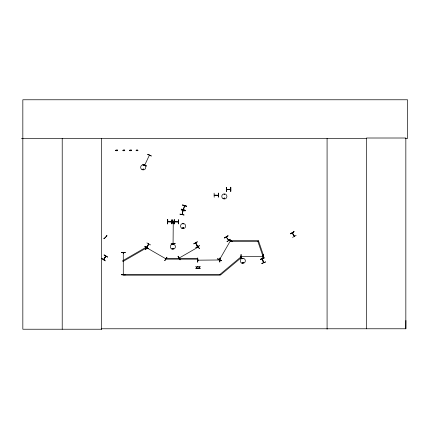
<?xml version="1.0" encoding="UTF-8"?>
<svg xmlns="http://www.w3.org/2000/svg" width="429" height="429" viewBox="0 0 429 429"><rect width="100%" height="100%" fill="white"/><g stroke="black" fill="none" stroke-linecap="round" stroke-linejoin="round"><path stroke-width="0.64" d="M405.544 138.454L407.55 138.454L407.55 99.775L22.834 99.775L22.834 329.225L101.652 329.225L101.598 328.775L405.839 328.775L405.898 320.479M149.528 155.378L149.437 155.132M183.172 210.601L182.089 214.473M123.236 252.708L123.236 252.992M173.252 243.597L173.048 243.313M143.479 169.348C142.964 168.356 142.895 170.045 143.425 169.401M143.57 169.375C142.809 167.836 142.836 170.721 143.57 169.182M182.695 227.96C183.725 226.759 183.306 229.145 182.738 228.056M224.12 194.299L224.565 194.358L224.153 194.246M242.583 258.623L242.991 258.794L242.621 258.58M243.034 262.789C242.669 261.733 242.358 263.658 243.077 262.725M243.195 262.725C242.165 263.926 242.583 261.545 243.157 262.628M198.214 247.072L197.748 247.158L198.139 246.927M198.15 247.109L179.199 258.027M123.257 252.708L123.279 253.035M123.439 252.992L123.461 252.702M173.069 243.683L173.252 221.814M173.23 243.597L173.23 243.313M179.982 214.141L183.993 215.009M181.102 209.963L185.076 210.966M182.121 214.42L182.985 210.521M184.626 205.781L183.44 209.604L184.491 205.684M184.003 214.983L179.987 214.125M228.33 240.101L228.673 240.32L228.485 239.999M228.652 240.267L226.287 236.98M219.675 259.363L219.637 259.765L219.739 259.298M230.411 240.733L230.266 240.985M230.588 240.835L230.405 241.114M146.991 247.136L146.589 247.463M148.434 244.219L148.638 243.913L146.595 247.367M148.777 244.021L146.739 247.533M103.593 259.577L105.7 256.113L103.716 259.652M197.56 246.541L195.538 243.023L197.694 246.359M294.219 235.95C295.184 238.041 291.157 231.376 292.61 233.172M143.404 165.342L143.098 165.036L143.313 165.406M172.496 248.52C173.922 247.571 172.458 250.053 172.592 248.353M182.899 223.804L183.312 223.976L182.893 223.863M173.091 248.756C172.919 247.587 172.243 249.415 173.091 248.681M224.002 198.144C224.667 199.876 224.694 196.831 224.029 198.53M142.927 164.328L146.643 166.061L142.932 164.318M147.646 154.295L151.362 156.027L147.656 154.268M144.777 165.042L149.415 155.148M123.273 274.158L123.262 274.517M173.069 221.729L173.043 222.163M173.23 222.131L173.23 221.739L173.048 222.099M226.56 189.398L226.979 189.521M263.041 256.687L262.612 256.692L262.966 256.708M167.814 221.884L171.873 221.884L167.857 221.696M178.319 221.884L174.346 221.696M145.538 249.56L147.581 246.005M145.688 249.64L147.715 246.08M165.733 258.741L146.809 247.812M164.8 260.676L166.972 257.196L164.747 260.644M217.68 258.912L221.359 260.741L217.691 258.896M228.882 239.505L232.33 241.731L228.871 239.521M219.525 259.636L219.718 259.336M230.282 241.039L230.486 240.685M148.311 248.718L144.879 246.471L148.321 248.702M146.927 242.921L150.504 244.921M148.766 243.978L146.777 247.469M219.535 259.658L230.427 240.744M262.226 258.837L263.562 262.623M101.898 258.553L105.287 260.875L101.888 258.574M104.15 254.858L107.647 257.003M103.614 259.545L103.931 259.298M105.722 256.075L105.486 256.467L105.845 256.151M294.423 236.347L292.433 232.861M224.153 198.15C224.018 199.319 225.145 197.731 224.136 198.225M226.603 189.393L230.657 189.232M230.196 189.436L230.609 189.393M214.221 195.125L218.281 195.313L214.189 195.292M218.222 195.259L214.264 195.313M197.908 260.172L219.691 259.985M198.225 260.162L197.866 260.151M219.723 260.167L219.407 260.172M262.65 256.51L263.052 256.526L262.682 256.692M178.335 221.911L174.346 221.927M105.7 256.113L105.507 256.429M197.753 247.12L198.085 246.943M228.56 240.347L226.314 237.065M224.523 237.902L228.051 235.811L224.512 237.886M224.603 238.025L228.04 235.784M227.021 241.666L230.319 239.226L227.032 241.683M178.126 256.193L180.153 259.76M197.142 245.216L199.394 248.654L197.19 245.19M198.177 247.072L197.785 247.136M197.383 241.902L193.806 243.903M193.731 243.774L197.281 241.725M195.914 247.554L199.549 245.651L195.881 247.506M290.508 233.805L294.058 231.757M292.583 237.409L296.133 235.355M260.339 259.368L264.205 258.001M230.582 189.42L226.582 189.559M219.348 259.979L219.777 260.006M183.092 227.681C182.277 228.448 183.907 228.046 183.156 227.724M183.156 228.196L182.856 228.024M226.485 187.419L226.592 191.516M226.625 189.554L230.668 189.371M197.699 246.407L195.731 242.959M116.002 150.236L117.369 150.22M123.177 150.236L124.544 150.22M115.776 150.423L117.6 150.402M129.896 150.236L131.263 150.22M115.776 150.509L117.6 150.488M122.951 150.423L124.775 150.402M136.331 150.236L137.698 150.22M122.951 150.509L124.775 150.488M129.671 150.423L131.494 150.402M116.007 150.692L117.374 150.676M129.671 150.509L131.494 150.488M136.106 150.423L137.929 150.402M123.182 150.692L124.549 150.676M136.106 150.509L137.929 150.488M129.901 150.692L131.269 150.676M136.336 150.692L137.704 150.735L137.698 150.048L136.331 150.064L136.336 150.745M218.495 193.12L218.291 197.222L218.474 193.12M214.194 197.249L214.109 193.147M171.091 221.686L175.188 221.659M241.087 254.547L240.889 258.649L241.06 254.547M241.511 256.521L241.141 256.526L262.966 256.504M241.516 256.665L241.189 256.687M197.581 258.033L197.63 262.13M263.068 258.644L263.267 254.542L263.068 258.644L263.106 255.716M197.866 260.006L198.225 259.99M121.3 274.592L125.397 274.785L121.3 274.796M21.45 138.615L22.834 138.61M22.834 138.454L366.463 138.454M182.582 205.142L186.551 206.177M146.874 247.849L147.142 248.01M147.077 248.187L146.766 248.032M217.766 258.767L221.326 260.794M165.396 258.762L165.776 258.751M144.863 246.498L148.413 248.547M104.065 255.003L107.566 257.132M173.069 222.184L173.069 221.772M262.403 258.778L263.524 262.607M177.949 256.301L180.019 259.84M292.717 233.644L293.892 235.682M262.532 259.599L263.304 261.824M230.636 187.253L230.802 191.35M226.276 187.425L226.437 191.522M263.25 254.542L263.277 258.644M197.753 258.027L197.78 262.13M405.839 328.775L405.839 138.009L366.463 138.009L366.463 328.775M327.08 138.454L327.08 329.225M174.233 219.761L174.206 223.863M171.927 219.761L171.927 223.863M167.712 219.761L167.712 223.863M167.562 219.761L167.562 223.863M123.279 252.665L123.279 274.528M101.593 138.454L101.593 329.225M62.216 138.454L62.216 329.225M172.635 244.514L173.069 244.627L172.635 244.514M181.515 209.132L185.425 210.398L181.515 209.132M182.636 204.949L186.54 206.231L182.631 204.971M197.222 266.57L196.697 267.423L195.849 266.57L196.514 267.653L195.828 268.736L196.675 267.873L197.533 268.736L196.852 267.642L197.533 266.57L197.222 266.57M199.882 266.57L199.356 267.423L198.509 266.57L199.174 267.653L198.488 268.736L199.335 267.873L200.193 268.736L199.517 267.642L200.193 266.57L199.882 266.57M105.791 256.177L103.711 259.636L105.791 256.177M106.907 235.843L104.059 238.701L106.907 235.843M104.215 238.309L104.049 238.669L104.215 238.309M106.826 235.768L106.66 236.127L106.826 235.768M240.996 256.842L220.029 274.372L122.967 274.372L122.967 275.171L220.029 275.171L220.029 274.372L220.538 274.984L241.511 257.454L240.996 256.842M146.241 247.147L122.571 260.816L122.967 261.502L146.638 247.839L146.241 247.147M293.983 231.628L290.535 233.859L293.972 231.612M264.151 257.84L260.349 259.395L264.151 257.84M265.567 261.931L261.765 263.486L265.567 261.931M258.649 241.221L257.893 241.479L262.897 256.167L263.647 255.909L258.649 241.221M230.807 187.248L230.743 191.35L230.786 187.248M117.369 150.048L116.002 150.064L116.007 150.745L117.374 150.735L117.369 150.048M124.544 150.048L123.177 150.064L123.182 150.745L124.549 150.735L124.544 150.048M131.263 150.048L129.896 150.064L129.901 150.745L131.269 150.735L131.263 150.048M175.188 221.487L171.091 221.745L175.188 221.487M175.193 243.672L171.091 243.924L175.193 243.672M125.397 252.397L121.294 252.633L125.397 252.381M219.991 258.027L219.787 262.13L219.975 258.027M167.771 219.761L167.541 223.863L167.76 219.761M172.099 219.761L171.879 223.863L172.077 219.761M174.26 219.761L174.035 223.863L174.26 219.761M178.587 219.761L178.362 223.863L178.587 219.761M258.247 240.562L230.915 240.562L230.915 241.355L258.247 241.355L258.247 240.562M197.705 258.36L165.862 258.36L165.862 259.154L197.705 259.154L197.705 258.36M223.064 198.648A2.563 2.563 0 0 0 226.909 196.428A2.563 2.563 0 0 0 223.064 194.208A2.563 2.563 0 0 0 223.064 198.648M241.522 263.025A2.558 2.558 0 0 0 245.356 260.811A2.558 2.558 0 0 0 241.522 258.596A2.558 2.558 0 0 0 241.522 263.025M181.816 228.26A2.558 2.558 0 0 0 185.65 226.045A2.558 2.558 0 0 0 181.816 223.831A2.558 2.558 0 0 0 181.816 228.26M141.935 169.573A2.553 2.553 0 0 0 145.763 167.358A2.553 2.553 0 0 0 141.935 165.149A2.553 2.553 0 0 0 141.935 169.573M171.573 248.917A2.563 2.563 0 0 0 175.413 246.696A2.563 2.563 0 0 0 171.573 244.482A2.563 2.563 0 0 0 171.573 248.917"/></g></svg>
